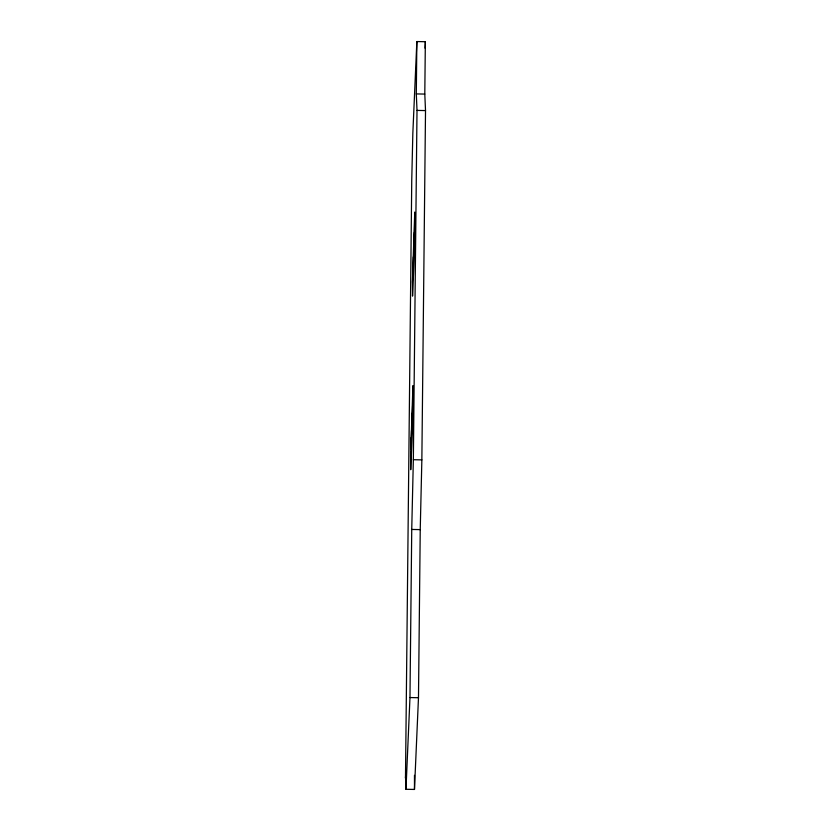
<?xml version="1.0" encoding="UTF-8"?>
<svg xmlns="http://www.w3.org/2000/svg" width="831" height="831" viewBox="0 0 831 831"><rect width="100%" height="100%" fill="white"/><g stroke="black" fill="none" stroke-linecap="round" stroke-linejoin="round"><path stroke-width="1.25" d="M405.964 789.284L405.767 773.578L405.486 778.211L411.75 180.078L412.841 133.272L416.85 41.55L425.347 41.716L424.797 94.08L425.514 110.575L421.857 459.886L420.237 529.617L418.481 697.728L414.472 789.45L405.964 789.284L409.974 697.552L411.74 529.451L413.35 459.709L417.006 110.409L416.3 93.913L416.85 41.55M414.472 789.45L414.472 775.323M412.893 275.809L413.329 256.904M413.973 251.242L414.409 232.337M411.075 449.426L411.511 430.531M412.145 424.87L412.591 405.964M425.067 48.177L425.347 41.716M416.3 93.913L424.797 94.08M417.006 110.409L425.514 110.575M413.35 459.709L421.857 459.886M411.74 529.451L420.237 529.617M409.974 697.552L418.481 697.728M414.087 239.557L414.285 244.034M413.017 264.123L413.215 268.59M412.269 413.184L412.467 417.65M411.2 437.74L411.387 442.217M410.607 455.606L410.722 469.723L412.477 429.523L412.945 385.677L410.607 455.606M412.425 281.979L412.54 296.096L414.295 255.906L414.762 212.05L412.425 281.979"/></g></svg>
